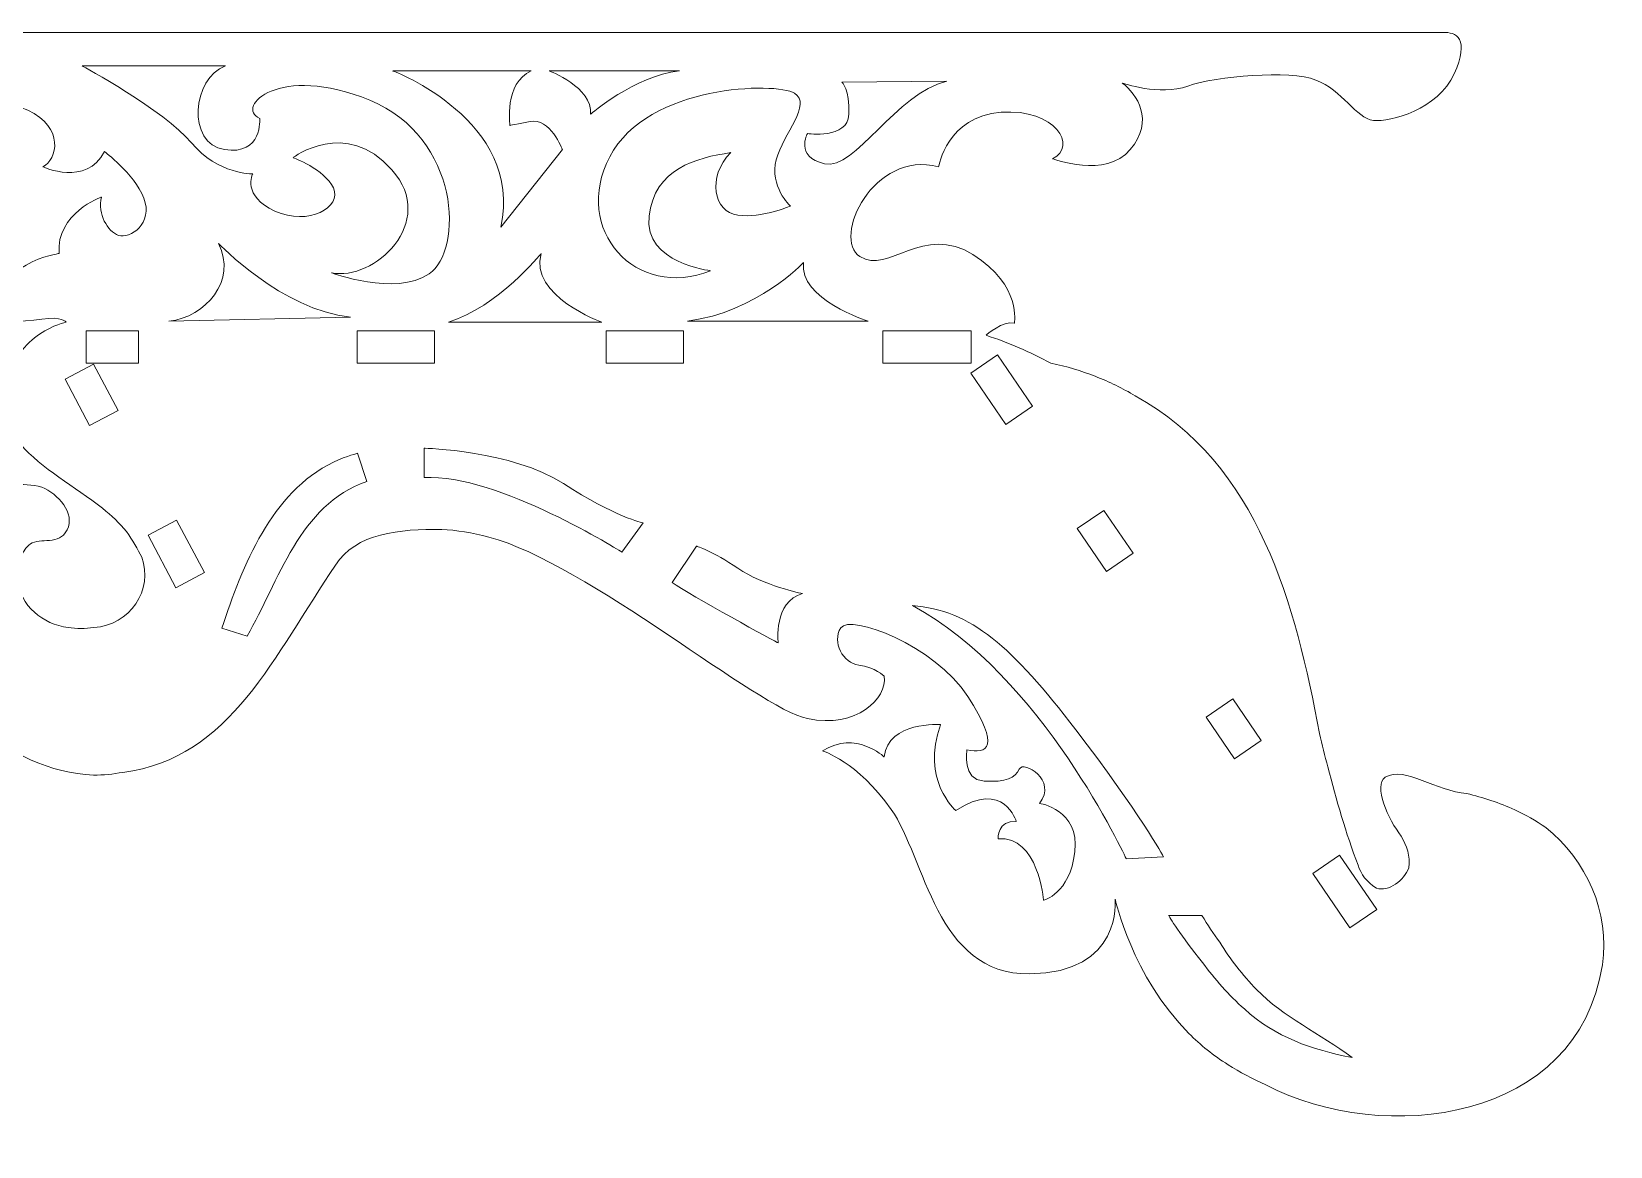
# Model space of a CAD drawing. Header units: millimetres. Extents: x -119 to 119, y -109 to 109.
# Drawn here: x -29.5 to 119.2, y -102.9 to 2.1 of the extents above; entities that cross this region are included whole.
import ezdxf

# ---------------------------------------------------------------- set-up
doc = ezdxf.new("R2010")
doc.units = ezdxf.units.MM
doc.header["$MEASUREMENT"] = 0
doc.layers.add('#Layer 1', color=7, linetype='Continuous')

msp = doc.modelspace()

# ---------------------------------------------------------------- linework, layer by layer
at = {"layer": '#Layer 1', "color": 254, "lineweight": 9}
for points, knots in [([(-71.3357, 1.9604), (-71.3357, 1.9604), (-89.0938, -4.1176), (-83.6809, -17.6024), (-83.6809, -17.6024), (-77.7539, -32.3674), (-61.2698, -16.2726), (-52.9127, -16.6522), (-52.9127, -16.6522), (-44.5563, -17.0319), (-42.8468, -19.3118), (-42.6574, -18.1715), (-42.6574, -18.1715), (-42.4672, -17.0319), (-51.3934, -12.8536), (-52.3436, -9.6249), (-52.3436, -9.6249), (-53.293, -6.3968), (-55.192, -6.7758), (-55.192, -6.7758), (-55.192, -6.7758), (-55.192, -6.7758), (-63.9287, -17.4122), (-68.8669, -16.4627), (-68.8669, -16.4627), (-73.8045, -15.5126), (-76.6535, -10.0052), (-74.9441, -6.966), (-74.9441, -6.966), (-74.9441, -6.966), (-73.0451, -8.4853), (-71.2406, -6.7758), (-71.2406, -6.7758), (-69.4368, -5.0671), (-69.7213, -1.4587), (-65.828, -0.7937), (-65.828, -0.7937), (-61.9347, -0.129), (-50.4439, -0.129), (-49.1141, -0.9832), (-49.1141, -0.9832), (-47.785, -1.8376), (-46.8356, -4.8769), (-45.3156, -4.5923), (-45.3156, -4.5923), (-43.7963, -4.3071), (-42.9419, -1.1741), (-41.2325, -0.9832), (-41.2325, -0.9832), (-39.523, -0.7937), (-38.0988, -0.7937), (-38.0988, -0.7937), (-38.0988, -0.7937), (-38.0988, -0.7937), (-43.4166, -3.6429), (-42.6574, -7.3463), (-42.6574, -7.3463), (-41.8974, -11.0498), (-37.529, -10.3849), (-36.4844, -9.1502), (-36.4844, -9.1502), (-35.4399, -7.9162), (-36.1048, -5.3523), (-36.1999, -4.972), (-36.1999, -4.972), (-36.1999, -4.972), (-33.3508, -3.7379), (-29.8368, -5.3523), (-29.8368, -5.3523), (-26.3235, -6.966), (-27.0835, -10.0052), (-28.4126, -10.6694), (-28.4126, -10.6694), (-28.4126, -10.6694), (-24.3294, -12.5684), (-22.62, -9.2452), (-22.62, -9.2452), (-22.62, -9.2452), (-19.866, -11.24), (-18.9165, -13.6136), (-18.9165, -13.6136), (-17.967, -15.9873), (-20.2456, -17.5066), (-21.2902, -17.1276), (-21.2902, -17.1276), (-22.3347, -16.7473), (-23.2849, -15.1322), (-22.9052, -13.5193), (-22.9052, -13.5193), (-22.9052, -13.5193), (-27.1785, -15.0379), (-26.8933, -18.8364), (-26.8933, -18.8364), (-26.8933, -18.8364), (-33.0655, -19.5964), (-33.2557, -25.1988), (-33.2557, -25.1988), (-33.2557, -25.1988), (-30.4066, -25.2946), (-28.5077, -25.0093), (-28.5077, -25.0093), (-26.6087, -24.7247), (-26.2284, -25.2946), (-26.2284, -25.2946), (-26.2284, -25.2946), (-26.2284, -25.2946), (-27.4397, -25.555), (-28.7213, -26.4211), (-28.7213, -26.4211), (-29.362, -26.8552), (-30.0207, -27.4402), (-30.5609, -28.216), (-30.5609, -28.216), (-32.4013, -30.7075), (-32.781, -34.1257), (-30.5017, -36.7847), (-30.5017, -36.7847), (-28.6027, -39.0633), (-25.374, -40.7727), (-22.8102, -42.8143), (-22.8102, -42.8143), (-21.9551, -43.495), (-21.1744, -44.2123), (-20.5412, -45.0005), (-20.5412, -45.0005), (-19.9645, -45.8143), (-19.4849, -46.6604), (-19.1053, -47.419), (-19.1053, -47.419), (-17.967, -50.4589), (-20.2456, -53.8778), (-23.6204, -54.0232), (-23.6204, -54.0232), (-24.4232, -54.1548), (-25.2472, -54.1631), (-26.0396, -54.0432), (-26.0396, -54.0432), (-28.4174, -53.6808), (-30.5106, -52.1553), (-30.8992, -49.2931), (-30.8992, -49.2931), (-30.8834, -48.1776), (-30.5017, -47.04), (-29.7424, -46.2807), (-29.7424, -46.2807), (-28.9824, -45.5208), (-27.0835, -46.2807), (-26.3255, -45.1404), (-26.3255, -45.1404), (-25.7543, -44.3811), (-25.8487, -43.5267), (-26.2759, -42.7667), (-26.2759, -42.7667), (-26.7031, -42.0074), (-27.4631, -41.3425), (-28.2231, -40.9629), (-28.2231, -40.9629), (-28.9824, -40.5832), (-30.122, -40.5832), (-30.882, -40.5832), (-30.882, -40.5832), (-30.882, -37.1643), (-31.6413, -33.3658), (-34.3002, -31.0865), (-34.3002, -31.0865), (-34.7564, -34.3917), (-35.6907, -37.8671), (-36.4934, -41.3549), (-36.4934, -41.3549), (-36.7607, -42.5166), (-38.2566, -47.41), (-38.5219, -48.7088), (-38.5219, -48.7088), (-38.8485, -49.8774), (-39.0104, -51.0536), (-39.0248, -52.2125), (-39.0248, -52.2125), (-39.6184, -60.715), (-31.6413, -67.5528), (-23.6645, -67.9325), (-23.6645, -67.9325), (-22.7151, -67.9325), (-21.789, -67.8374), (-20.8806, -67.6699), (-20.8806, -67.6699), (-10.7492, -66.4125), (-6.571, -56.5368), (-0.8732, -48.1797), (-0.8732, -48.1797), (1.0253, -45.1411), (5.2042, -44.7614), (9.1288, -44.8021), (9.1288, -44.8021), (10.5296, -44.8744), (12.0103, -45.1094), (13.5606, -45.5208), (13.5606, -45.5208), (22.8672, -47.9902), (38.9158, -61.6651), (43.5694, -62.6146), (43.5694, -62.6146), (48.2224, -63.5641), (51.0708, -60.715), (50.7869, -58.6259), (50.7869, -58.6259), (50.7869, -58.6259), (49.9318, -57.7715), (48.4125, -57.5813), (48.4125, -57.5813), (46.8926, -57.3912), (45.8487, -55.3972), (46.7031, -54.068), (46.7031, -54.068), (47.5575, -52.7382), (55.5342, -55.6817), (58.6679, -60.5248), (58.6679, -60.5248), (61.8016, -65.3686), (60.4725, -65.9378), (58.5735, -65.5581), (58.5735, -65.5581), (58.5735, -65.5581), (58.0981, -68.4072), (60.1879, -68.5016), (60.1879, -68.5016), (62.2763, -68.5967), (63.1321, -68.217), (63.5117, -67.362), (63.5117, -67.362), (63.8914, -66.5076), (67.1201, -68.4072), (65.41, -70.5907), (65.41, -70.5907), (65.41, -70.5907), (69.2092, -71.1612), (68.7352, -75.1493), (68.7352, -75.1493), (68.2597, -79.138), (65.791, -79.7078), (65.791, -79.7078), (65.791, -79.7078), (65.791, -79.7078), (65.3162, -73.6299), (61.5177, -73.9145), (61.5177, -73.9145), (61.5177, -73.9145), (61.4219, -72.1107), (63.2265, -72.3001), (63.2265, -72.3001), (63.2265, -72.3001), (62.0861, -68.3121), (57.529, -71.2563), (57.529, -71.2563), (57.529, -71.2563), (54.2051, -68.4072), (56.1041, -63.1844), (56.1041, -63.1844), (56.1041, -63.1844), (51.1666, -62.8048), (50.7869, -66.223), (50.7869, -66.223), (50.7869, -66.223), (48.1273, -63.6592), (44.9936, -65.6532), (44.9936, -65.6532), (44.9936, -65.6532), (48.2224, -66.6026), (51.4511, -71.1612), (51.4511, -71.1612), (54.6792, -75.7191), (55.6294, -86.7351), (64.4612, -86.64), (64.4612, -86.64), (73.2923, -86.5449), (72.5331, -79.6127), (72.5331, -79.6127), (72.5331, -79.6127), (72.5331, -79.6127), (74.1157, -86.8667), (79.479, -92.2521), (79.479, -92.2521), (80.5525, -93.3297), (81.7755, -94.3315), (83.1667, -95.1859), (83.1667, -95.1859), (84.2595, -95.8798), (85.4508, -96.5144), (86.7117, -97.0807), (86.7117, -97.0807), (97.8876, -102.8788), (116.1204, -100.5996), (118.3997, -85.7849), (118.3997, -85.7849), (119.1597, -80.8474), (116.8804, -75.9092), (113.0818, -72.8707), (113.0818, -72.8707), (112.1324, -72.2057), (111.1588, -71.6594), (110.1687, -71.2032), (110.1687, -71.2032), (109.4259, -70.8615), (108.6741, -70.57), (107.9162, -70.3171), (107.9162, -70.3171), (107.157, -70.0643), (106.3921, -69.85), (105.6239, -69.6619), (105.6239, -69.6619), (104.2252, -69.5565), (102.7658, -68.9336), (101.4347, -68.4375), (101.4347, -68.4375), (100.1034, -67.9373), (98.897, -67.5666), (97.9523, -68.1247), (97.9523, -68.1247), (97.3825, -68.5037), (97.4528, -69.5296), (97.8221, -70.6334), (97.8221, -70.6334), (98.1914, -71.7338), (98.8667, -72.8989), (99.464, -73.6872), (99.464, -73.6872), (99.9774, -74.5794), (100.357, -75.5296), (100.1668, -76.6685), (100.1668, -76.6685), (99.7872, -77.8082), (98.2679, -78.9478), (97.1283, -78.5682), (97.1283, -78.5682), (96.1788, -77.9984), (95.7034, -77.2384), (95.3968, -76.4039), (95.3968, -76.4039), (94.2482, -73.3874), (93.3579, -70.2793), (92.5491, -67.1552), (92.5491, -67.1552), (92.2789, -66.1128), (92.0185, -65.0689), (91.7629, -64.014), (91.7629, -64.014), (89.5312, -51.9789), (86.1122, -38.6836), (74.4175, -32.222), (74.4175, -32.222), (73.2365, -31.5206), (71.9853, -30.9066), (70.663, -30.3912), (70.663, -30.3912), (69.3388, -29.8752), (67.9442, -29.4583), (66.4745, -29.1503), (66.4745, -29.1503), (65.5078, -28.6377), (64.5197, -28.1533), (63.5041, -27.713), (63.5041, -27.713), (62.4885, -27.2721), (61.446, -26.8766), (60.3781, -26.5286), (60.3781, -26.5286), (60.3781, -26.5286), (61.9924, -25.1037), (63.0363, -25.389), (63.0363, -25.389), (63.0363, -25.389), (63.7963, -21.8757), (59.1426, -18.9315), (59.1426, -18.9315), (54.4897, -15.9873), (51.1666, -20.8311), (48.5076, -19.1216), (48.5076, -19.1216), (45.8487, -17.4122), (49.7417, -9.0558), (55.9146, -10.6694), (55.9146, -10.6694), (55.9146, -10.6694), (56.6739, -5.9214), (61.8016, -5.5418), (61.8016, -5.5418), (66.93, -5.1621), (69.019, -8.7698), (66.6454, -9.9095), (66.6454, -9.9095), (66.6454, -9.9095), (71.678, -11.8091), (73.9573, -9.0558), (73.9573, -9.0558), (76.2358, -6.3011), (74.6215, -3.8323), (73.1979, -2.7878), (73.1979, -2.7878), (73.1979, -2.7878), (76.7112, -4.0218), (79.3702, -3.073), (79.3702, -3.073), (82.0291, -2.1229), (88.9613, -1.553), (91.4301, -2.5025), (91.4301, -2.5025), (93.8988, -3.4527), (95.2287, -6.1123), (96.843, -6.3011), (96.843, -6.3011), (98.4581, -6.4913), (102.9208, -5.2572), (104.4408, -1.9341), (104.4408, -1.9341), (105.9601, 1.3903), (104.6303, 2.0555), (103.3956, 1.9604)], [0, 0, 0, 0, 0.00952381, 0.00952381, 0.00952381, 0.00952381, 0.01904762, 0.01904762, 0.01904762, 0.01904762, 0.02857143, 0.02857143, 0.02857143, 0.02857143, 0.03809524, 0.03809524, 0.03809524, 0.03809524, 0.04761905, 0.04761905, 0.04761905, 0.04761905, 0.05714286, 0.05714286, 0.05714286, 0.05714286, 0.06666667, 0.06666667, 0.06666667, 0.06666667, 0.07619048, 0.07619048, 0.07619048, 0.07619048, 0.08571429, 0.08571429, 0.08571429, 0.08571429, 0.0952381, 0.0952381, 0.0952381, 0.0952381, 0.1047619, 0.1047619, 0.1047619, 0.1047619, 0.11428571, 0.11428571, 0.11428571, 0.11428571, 0.12380952, 0.12380952, 0.12380952, 0.12380952, 0.13333333, 0.13333333, 0.13333333, 0.13333333, 0.14285714, 0.14285714, 0.14285714, 0.14285714, 0.15238095, 0.15238095, 0.15238095, 0.15238095, 0.16190476, 0.16190476, 0.16190476, 0.16190476, 0.17142857, 0.17142857, 0.17142857, 0.17142857, 0.18095238, 0.18095238, 0.18095238, 0.18095238, 0.19047619, 0.19047619, 0.19047619, 0.19047619, 0.2, 0.2, 0.2, 0.2, 0.20952381, 0.20952381, 0.20952381, 0.20952381, 0.21904762, 0.21904762, 0.21904762, 0.21904762, 0.22857143, 0.22857143, 0.22857143, 0.22857143, 0.23809524, 0.23809524, 0.23809524, 0.23809524, 0.24761905, 0.24761905, 0.24761905, 0.24761905, 0.25714286, 0.25714286, 0.25714286, 0.25714286, 0.26666667, 0.26666667, 0.26666667, 0.26666667, 0.27619048, 0.27619048, 0.27619048, 0.27619048, 0.28571429, 0.28571429, 0.28571429, 0.28571429, 0.2952381, 0.2952381, 0.2952381, 0.2952381, 0.3047619, 0.3047619, 0.3047619, 0.3047619, 0.31428571, 0.31428571, 0.31428571, 0.31428571, 0.32380952, 0.32380952, 0.32380952, 0.32380952, 0.33333333, 0.33333333, 0.33333333, 0.33333333, 0.34285714, 0.34285714, 0.34285714, 0.34285714, 0.35238095, 0.35238095, 0.35238095, 0.35238095, 0.36190476, 0.36190476, 0.36190476, 0.36190476, 0.37142857, 0.37142857, 0.37142857, 0.37142857, 0.38095238, 0.38095238, 0.38095238, 0.38095238, 0.39047619, 0.39047619, 0.39047619, 0.39047619, 0.4, 0.4, 0.4, 0.4, 0.40952381, 0.40952381, 0.40952381, 0.40952381, 0.41904762, 0.41904762, 0.41904762, 0.41904762, 0.42857143, 0.42857143, 0.42857143, 0.42857143, 0.43809524, 0.43809524, 0.43809524, 0.43809524, 0.44761905, 0.44761905, 0.44761905, 0.44761905, 0.45714286, 0.45714286, 0.45714286, 0.45714286, 0.46666667, 0.46666667, 0.46666667, 0.46666667, 0.47619048, 0.47619048, 0.47619048, 0.47619048, 0.48571429, 0.48571429, 0.48571429, 0.48571429, 0.4952381, 0.4952381, 0.4952381, 0.4952381, 0.5047619, 0.5047619, 0.5047619, 0.5047619, 0.51428571, 0.51428571, 0.51428571, 0.51428571, 0.52380952, 0.52380952, 0.52380952, 0.52380952, 0.53333333, 0.53333333, 0.53333333, 0.53333333, 0.54285714, 0.54285714, 0.54285714, 0.54285714, 0.55238095, 0.55238095, 0.55238095, 0.55238095, 0.56190476, 0.56190476, 0.56190476, 0.56190476, 0.57142857, 0.57142857, 0.57142857, 0.57142857, 0.58095238, 0.58095238, 0.58095238, 0.58095238, 0.59047619, 0.59047619, 0.59047619, 0.59047619, 0.6, 0.6, 0.6, 0.6, 0.60952381, 0.60952381, 0.60952381, 0.60952381, 0.61904762, 0.61904762, 0.61904762, 0.61904762, 0.62857143, 0.62857143, 0.62857143, 0.62857143, 0.63809524, 0.63809524, 0.63809524, 0.63809524, 0.64761905, 0.64761905, 0.64761905, 0.64761905, 0.65714286, 0.65714286, 0.65714286, 0.65714286, 0.66666667, 0.66666667, 0.66666667, 0.66666667, 0.67619048, 0.67619048, 0.67619048, 0.67619048, 0.68571429, 0.68571429, 0.68571429, 0.68571429, 0.6952381, 0.6952381, 0.6952381, 0.6952381, 0.7047619, 0.7047619, 0.7047619, 0.7047619, 0.71428571, 0.71428571, 0.71428571, 0.71428571, 0.72380952, 0.72380952, 0.72380952, 0.72380952, 0.73333333, 0.73333333, 0.73333333, 0.73333333, 0.74285714, 0.74285714, 0.74285714, 0.74285714, 0.75238095, 0.75238095, 0.75238095, 0.75238095, 0.76190476, 0.76190476, 0.76190476, 0.76190476, 0.77142857, 0.77142857, 0.77142857, 0.77142857, 0.78095238, 0.78095238, 0.78095238, 0.78095238, 0.79047619, 0.79047619, 0.79047619, 0.79047619, 0.8, 0.8, 0.8, 0.8, 0.80952381, 0.80952381, 0.80952381, 0.80952381, 0.81904762, 0.81904762, 0.81904762, 0.81904762, 0.82857143, 0.82857143, 0.82857143, 0.82857143, 0.83809524, 0.83809524, 0.83809524, 0.83809524, 0.84761905, 0.84761905, 0.84761905, 0.84761905, 0.85714286, 0.85714286, 0.85714286, 0.85714286, 0.86666667, 0.86666667, 0.86666667, 0.86666667, 0.87619048, 0.87619048, 0.87619048, 0.87619048, 0.88571429, 0.88571429, 0.88571429, 0.88571429, 0.8952381, 0.8952381, 0.8952381, 0.8952381, 0.9047619, 0.9047619, 0.9047619, 0.9047619, 0.91428571, 0.91428571, 0.91428571, 0.91428571, 0.92380952, 0.92380952, 0.92380952, 0.92380952, 0.93333333, 0.93333333, 0.93333333, 0.93333333, 0.94285714, 0.94285714, 0.94285714, 0.94285714, 0.95238095, 0.95238095, 0.95238095, 0.95238095, 0.96190476, 0.96190476, 0.96190476, 0.96190476, 0.97142857, 0.97142857, 0.97142857, 0.97142857, 0.98095238, 0.98095238, 0.98095238, 0.98095238, 1, 1, 1, 1]), ([(-24.7091, -1.1741), (-24.7091, -1.1741), (-17.0169, -5.3523), (-14.4537, -8.3909), (-14.4537, -8.3909), (-11.8892, -11.4288), (-8.6604, -11.3344), (-8.6604, -11.3344), (-8.6604, -11.3344), (-8.6604, -11.3344), (-9.705, -13.4235), (-6.5713, -14.8477), (-6.5713, -14.8477), (-3.4377, -16.2726), (-0.209, -14.468), (-1.0633, -12.6642), (-1.0633, -12.6642), (-1.9184, -10.8596), (-4.8619, -9.8151), (-4.8619, -9.8151), (-4.8619, -9.8151), (-4.8619, -9.8151), (0.0763, -6.0165), (4.4442, -10.9547), (4.4442, -10.9547), (8.8132, -15.8929), (2.7354, -21.4953), (-1.2528, -20.641), (-1.2528, -20.641), (-1.2528, -20.641), (4.7287, -22.9195), (7.9582, -20.7353), (7.9582, -20.7353), (11.1869, -18.5518), (10.9024, -7.9162), (2.3551, -4.4028), (2.3551, -4.4028), (-6.191, -0.8882), (-10.3699, -5.0671), (-7.9956, -6.1123), (-7.9956, -6.1123), (-7.9956, -6.1123), (-7.711, -9.6249), (-11.3194, -9.0558), (-11.3194, -9.0558), (-14.9285, -8.4853), (-14.3579, -2.313), (-11.225, -1.1741)], [0, 0, 0, 0, 0.07692308, 0.07692308, 0.07692308, 0.07692308, 0.15384615, 0.15384615, 0.15384615, 0.15384615, 0.23076923, 0.23076923, 0.23076923, 0.23076923, 0.30769231, 0.30769231, 0.30769231, 0.30769231, 0.38461538, 0.38461538, 0.38461538, 0.38461538, 0.46153846, 0.46153846, 0.46153846, 0.46153846, 0.53846154, 0.53846154, 0.53846154, 0.53846154, 0.61538462, 0.61538462, 0.61538462, 0.61538462, 0.69230769, 0.69230769, 0.69230769, 0.69230769, 0.76923077, 0.76923077, 0.76923077, 0.76923077, 0.84615385, 0.84615385, 0.84615385, 0.84615385, 1, 1, 1, 1]), ([(20.4935, -9.0558), (20.4935, -9.0558), (19.3538, -6.0165), (17.4542, -6.3968), (17.4542, -6.3968), (15.5553, -6.7758), (15.5553, -6.7758), (15.5553, -6.7758), (15.5553, -6.7758), (15.5553, -6.7758), (14.9855, -2.7878), (17.55, -1.6481)], [0, 0, 0, 0, 0.25, 0.25, 0.25, 0.25, 0.5, 0.5, 0.5, 0.5, 1, 1, 1, 1]), ([(19.2588, -1.6481), (19.2588, -1.6481), (23.3419, -3.1674), (23.1524, -5.7319), (23.1524, -5.7319), (23.1524, -5.7319), (27.2355, -2.1229), (31.5088, -1.6481)], [0, 0, 0, 0, 0.33333333, 0.33333333, 0.33333333, 0.33333333, 1, 1, 1, 1]), ([(36.352, -9.3404), (34.0734, -11.6196), (34.7376, -14.9435), (37.0169, -15.228), (37.0169, -15.228), (39.2955, -15.5126), (41.9544, -14.3729), (41.9544, -14.3729), (41.9544, -14.3729), (41.9544, -14.3729), (39.9603, -12.474), (40.6253, -10.0052), (40.6253, -10.0052), (41.2902, -7.5358), (44.0442, -4.7818), (42.3347, -3.7379), (42.3347, -3.7379), (40.6253, -2.6934), (28.5654, -2.8829), (24.9569, -9.72), (24.9569, -9.72), (21.3479, -16.5571), (27.4257, -23.2999), (34.453, -20.4508), (34.453, -20.4508), (34.453, -20.4508), (28.185, -19.7859), (28.6597, -15.3231), (28.6597, -15.3231), (29.1352, -10.8596), (33.1225, -9.8151), (36.352, -9.3404)], [0, 0, 0, 0, 0.11111111, 0.11111111, 0.11111111, 0.11111111, 0.22222222, 0.22222222, 0.22222222, 0.22222222, 0.33333333, 0.33333333, 0.33333333, 0.33333333, 0.44444444, 0.44444444, 0.44444444, 0.44444444, 0.55555556, 0.55555556, 0.55555556, 0.55555556, 0.66666667, 0.66666667, 0.66666667, 0.66666667, 0.77777778, 0.77777778, 0.77777778, 0.77777778, 1, 1, 1, 1]), ([(56.6739, -2.5976), (51.9259, -3.7379), (48.0322, -11.0498), (45.1838, -10.3849), (45.1838, -10.3849), (42.3347, -9.72), (43.5694, -7.5358), (43.5694, -7.5358), (43.5694, -7.5358), (43.5694, -7.5358), (47.368, -8.1056), (47.4631, -5.7319), (47.4631, -5.7319), (47.5575, -3.3569), (46.7975, -2.6934), (46.7975, -2.6934)], [0, 0, 0, 0, 0.2, 0.2, 0.2, 0.2, 0.4, 0.4, 0.4, 0.4, 0.6, 0.6, 0.6, 0.6, 1, 1, 1, 1]), ([(-16.5421, -25.1988), (-13.1239, -24.8192), (-10.0854, -21.4002), (-11.8892, -17.8869), (-11.8892, -17.8869), (-11.8892, -17.8869), (-5.9071, -24.1543), (0.5505, -24.8192)], [0, 0, 0, 0, 0.33333333, 0.33333333, 0.33333333, 0.33333333, 1, 1, 1, 1]), ([(24.197, -25.2946), (24.197, -25.2946), (17.3598, -22.8251), (18.4995, -18.8364), (18.4995, -18.8364), (18.4995, -18.8364), (14.4157, -23.8697), (9.762, -25.2946)], [0, 0, 0, 0, 0.33333333, 0.33333333, 0.33333333, 0.33333333, 1, 1, 1, 1]), ([(49.2669, -25.1988), (49.2669, -25.1988), (42.7137, -23.1097), (43.1891, -19.6915), (43.1891, -19.6915), (43.1891, -19.6915), (38.8207, -24.3444), (32.2688, -25.1988)], [0, 0, 0, 0, 0.33333333, 0.33333333, 0.33333333, 0.33333333, 1, 1, 1, 1]), ([(-19.4181, -26.1001), (-19.4181, -26.1001), (-24.3473, -26.1001), (-24.3473, -26.1001), (-24.3473, -26.1001), (-24.3473, -26.1001), (-24.3473, -29.1483), (-24.3473, -29.1483), (-24.3473, -29.1483), (-24.3473, -29.1483), (-19.4181, -29.1483), (-19.4181, -29.1483), (-19.4181, -29.1483), (-19.4181, -29.1483), (-19.4181, -26.1001), (-19.4181, -26.1001)], [0, 0, 0, 0, 0.2, 0.2, 0.2, 0.2, 0.4, 0.4, 0.4, 0.4, 0.6, 0.6, 0.6, 0.6, 1, 1, 1, 1]), ([(8.4515, -26.1001), (8.4515, -26.1001), (1.17, -26.1001), (1.17, -26.1001), (1.17, -26.1001), (1.17, -26.1001), (1.17, -29.1483), (1.17, -29.1483), (1.17, -29.1483), (1.17, -29.1483), (8.4515, -29.1483), (8.4515, -29.1483), (8.4515, -29.1483), (8.4515, -29.1483), (8.4515, -26.1001), (8.4515, -26.1001)], [0, 0, 0, 0, 0.2, 0.2, 0.2, 0.2, 0.4, 0.4, 0.4, 0.4, 0.6, 0.6, 0.6, 0.6, 1, 1, 1, 1]), ([(31.9112, -26.1001), (31.9112, -26.1001), (24.6304, -26.1001), (24.6304, -26.1001), (24.6304, -26.1001), (24.6304, -26.1001), (24.6304, -29.1483), (24.6304, -29.1483), (24.6304, -29.1483), (24.6304, -29.1483), (31.9112, -29.1483), (31.9112, -29.1483), (31.9112, -29.1483), (31.9112, -29.1483), (31.9112, -26.1001), (31.9112, -26.1001)], [0, 0, 0, 0, 0.2, 0.2, 0.2, 0.2, 0.4, 0.4, 0.4, 0.4, 0.6, 0.6, 0.6, 0.6, 1, 1, 1, 1]), ([(58.9869, -26.1001), (58.9869, -26.1001), (50.647, -26.1001), (50.647, -26.1001), (50.647, -26.1001), (50.647, -26.1001), (50.647, -29.1483), (50.647, -29.1483), (50.647, -29.1483), (50.647, -29.1483), (58.9869, -29.1483), (58.9869, -29.1483), (58.9869, -29.1483), (58.9869, -29.1483), (58.9869, -26.1001), (58.9869, -26.1001)], [0, 0, 0, 0, 0.2, 0.2, 0.2, 0.2, 0.4, 0.4, 0.4, 0.4, 0.6, 0.6, 0.6, 0.6, 1, 1, 1, 1]), ([(-21.3205, -33.5973), (-21.3205, -33.5973), (-23.6349, -29.2454), (-23.6349, -29.2454), (-23.6349, -29.2454), (-23.6349, -29.2454), (-26.3262, -30.6765), (-26.3262, -30.6765), (-26.3262, -30.6765), (-26.3262, -30.6765), (-24.0118, -35.029), (-24.0118, -35.029), (-24.0118, -35.029), (-24.0118, -35.029), (-21.3205, -33.5973), (-21.3205, -33.5973)], [0, 0, 0, 0, 0.2, 0.2, 0.2, 0.2, 0.4, 0.4, 0.4, 0.4, 0.6, 0.6, 0.6, 0.6, 1, 1, 1, 1]), ([(64.754, -33.1928), (64.754, -33.1928), (61.4543, -28.3669), (61.4543, -28.3669), (61.4543, -28.3669), (61.4543, -28.3669), (58.938, -30.0874), (58.938, -30.0874), (58.938, -30.0874), (58.938, -30.0874), (62.2377, -34.9133), (62.2377, -34.9133), (62.2377, -34.9133), (62.2377, -34.9133), (64.754, -33.1928), (64.754, -33.1928)], [0, 0, 0, 0, 0.2, 0.2, 0.2, 0.2, 0.4, 0.4, 0.4, 0.4, 0.6, 0.6, 0.6, 0.6, 1, 1, 1, 1]), ([(1.2161, -37.6391), (1.2161, -37.6391), (0.2679, -37.8526), (-1.0427, -38.4604), (-1.0427, -38.4604), (-6.951, -41.3425), (-9.6099, -48.1797), (-11.5571, -54.1094)], [0, 0, 0, 0, 0.33333333, 0.33333333, 0.33333333, 0.33333333, 1, 1, 1, 1]), ([(7.4834, -37.1643), (7.4834, -37.1643), (15.7448, -37.3538), (20.5879, -40.4881), (20.5879, -40.4881), (25.4317, -43.6218), (28.0906, -44.1916), (28.0906, -44.1916)], [0, 0, 0, 0, 0.33333333, 0.33333333, 0.33333333, 0.33333333, 1, 1, 1, 1]), ([(74.2301, -47.0504), (74.2301, -47.0504), (71.4685, -43.012), (71.4685, -43.012), (71.4685, -43.012), (71.4685, -43.012), (68.9522, -44.7325), (68.9522, -44.7325), (68.9522, -44.7325), (68.9522, -44.7325), (71.7138, -48.7708), (71.7138, -48.7708), (71.7138, -48.7708), (71.7138, -48.7708), (74.2301, -47.0504), (74.2301, -47.0504)], [0, 0, 0, 0, 0.2, 0.2, 0.2, 0.2, 0.4, 0.4, 0.4, 0.4, 0.6, 0.6, 0.6, 0.6, 1, 1, 1, 1]), ([(-13.2018, -48.8632), (-13.2018, -48.8632), (-15.827, -43.9277), (-15.827, -43.9277), (-15.827, -43.9277), (-15.827, -43.9277), (-18.5183, -45.3588), (-18.5183, -45.3588), (-18.5183, -45.3588), (-18.5183, -45.3588), (-15.8931, -50.2943), (-15.8931, -50.2943), (-15.8931, -50.2943), (-15.8931, -50.2943), (-13.2018, -48.8632), (-13.2018, -48.8632)], [0, 0, 0, 0, 0.2, 0.2, 0.2, 0.2, 0.4, 0.4, 0.4, 0.4, 0.6, 0.6, 0.6, 0.6, 1, 1, 1, 1]), ([(30.8439, -49.7947), (32.3632, -50.9337), (40.8154, -55.4922), (40.8154, -55.4922), (40.8154, -55.4922), (40.8154, -55.4922), (40.3407, -51.5986), (43.094, -50.8393), (43.094, -50.8393), (43.094, -50.8393), (39.3905, -50.0793), (37.0169, -48.4649), (37.0169, -48.4649), (34.6418, -46.8505), (33.1225, -46.3758), (33.1225, -46.3758)], [0, 0, 0, 0, 0.2, 0.2, 0.2, 0.2, 0.4, 0.4, 0.4, 0.4, 0.6, 0.6, 0.6, 0.6, 1, 1, 1, 1]), ([(53.4451, -51.9789), (58.9532, -52.3586), (62.8461, -55.8719), (68.8289, -63.6592), (68.8289, -63.6592), (74.8116, -71.4458), (77.0909, -75.624), (77.0909, -75.624)], [0, 0, 0, 0, 0.33333333, 0.33333333, 0.33333333, 0.33333333, 1, 1, 1, 1]), ([(86.2735, -64.6631), (86.2735, -64.6631), (83.6021, -60.757), (83.6021, -60.757), (83.6021, -60.757), (83.6021, -60.757), (81.0858, -62.4775), (81.0858, -62.4775), (81.0858, -62.4775), (81.0858, -62.4775), (83.7572, -66.3842), (83.7572, -66.3842), (83.7572, -66.3842), (83.7572, -66.3842), (86.2735, -64.6631), (86.2735, -64.6631)], [0, 0, 0, 0, 0.2, 0.2, 0.2, 0.2, 0.4, 0.4, 0.4, 0.4, 0.6, 0.6, 0.6, 0.6, 1, 1, 1, 1]), ([(97.1558, -80.5787), (97.1558, -80.5787), (93.6577, -75.4621), (93.6577, -75.4621), (93.6577, -75.4621), (93.6577, -75.4621), (91.1414, -77.1826), (91.1414, -77.1826), (91.1414, -77.1826), (91.1414, -77.1826), (94.6402, -82.2992), (94.6402, -82.2992), (94.6402, -82.2992), (94.6402, -82.2992), (97.1558, -80.5787), (97.1558, -80.5787)], [0, 0, 0, 0, 0.2, 0.2, 0.2, 0.2, 0.4, 0.4, 0.4, 0.4, 0.6, 0.6, 0.6, 0.6, 1, 1, 1, 1]), ([(77.5663, -81.132), (77.5663, -81.132), (77.8557, -81.6226), (78.4021, -82.4218), (78.4021, -82.4218), (78.9464, -83.2218), (79.7464, -84.3297), (80.7654, -85.5638), (80.7654, -85.5638), (81.3401, -86.361), (81.9561, -87.1299), (82.612, -87.8623), (82.612, -87.8623), (83.268, -88.5954), (83.9632, -89.2907), (84.697, -89.9404), (84.697, -89.9404), (87.6322, -92.6221), (91.0504, -93.7617), (94.849, -94.5217), (94.849, -94.5217), (91.8104, -92.2424), (88.3922, -90.7238), (85.8435, -88.109), (85.8435, -88.109), (85.1917, -87.4276), (84.5716, -86.7137), (83.9914, -85.973), (83.9914, -85.973), (83.412, -85.2317), (82.8711, -84.4627), (82.3757, -83.6662), (82.3757, -83.6662), (81.799, -82.8704), (81.2381, -82.0263), (80.6993, -81.132)], [0, 0, 0, 0, 0.1, 0.1, 0.1, 0.1, 0.2, 0.2, 0.2, 0.2, 0.3, 0.3, 0.3, 0.3, 0.4, 0.4, 0.4, 0.4, 0.5, 0.5, 0.5, 0.5, 0.6, 0.6, 0.6, 0.6, 0.7, 0.7, 0.7, 0.7, 0.8, 0.8, 0.8, 0.8, 1, 1, 1, 1])]:
    msp.add_open_spline(points, degree=3, knots=knots, dxfattribs=at)
for points in [[(103.3956, 1.9604), (103.3956, 1.9604), (-71.3357, 1.9604), (-71.3357, 1.9604)], [(-11.225, -1.1741), (-11.225, -1.1741), (-24.7091, -1.1741), (-24.7091, -1.1741)], [(17.55, -1.6481), (17.55, -1.6481), (4.5399, -1.6481), (4.5399, -1.6481)], [(4.5399, -1.6481), (4.5399, -1.6481), (16.8851, -6.3011), (14.7002, -16.3669)], [(31.5088, -1.6481), (31.5088, -1.6481), (19.2588, -1.6481), (19.2588, -1.6481)], [(46.7975, -2.6934), (46.7975, -2.6934), (56.6739, -2.5976), (56.6739, -2.5976)], [(14.7002, -16.3669), (14.7002, -16.3669), (20.4935, -9.0558), (20.4935, -9.0558)], [(0.5505, -24.8192), (0.5505, -24.8192), (-16.5421, -25.1988), (-16.5421, -25.1988)], [(32.2688, -25.1988), (32.2688, -25.1988), (49.2669, -25.1988), (49.2669, -25.1988)], [(9.762, -25.2946), (9.762, -25.2946), (24.197, -25.2946), (24.197, -25.2946)], [(2.0712, -40.2987), (2.0712, -40.2987), (1.2161, -37.6391), (1.2161, -37.6391)], [(7.4834, -39.9183), (7.4834, -39.9183), (7.4834, -37.1643), (7.4834, -37.1643)], [(26.0966, -46.9456), (26.0966, -46.9456), (14.4157, -39.5387), (7.4834, -39.9183)], [(-9.192, -54.8452), (-6.191, -49.6997), (-4.2921, -42.4822), (2.0712, -40.2987)], [(28.0906, -44.1916), (28.0906, -44.1916), (26.0966, -46.9456), (26.0966, -46.9456)], [(33.1225, -46.3758), (33.1225, -46.3758), (30.8439, -49.7947), (30.8439, -49.7947)], [(73.5776, -75.8142), (73.5776, -75.8142), (65.6008, -58.4357), (53.4451, -51.9789)], [(-11.5571, -54.1094), (-11.5571, -54.1094), (-9.192, -54.8452), (-9.192, -54.8452)], [(77.0909, -75.624), (77.0909, -75.624), (73.5776, -75.8142), (73.5776, -75.8142)], [(80.6993, -81.132), (80.6993, -81.132), (77.5663, -81.132), (77.5663, -81.132)]]:
    msp.add_open_spline(points, degree=3, dxfattribs=at)

doc.saveas('drawing.dxf')
